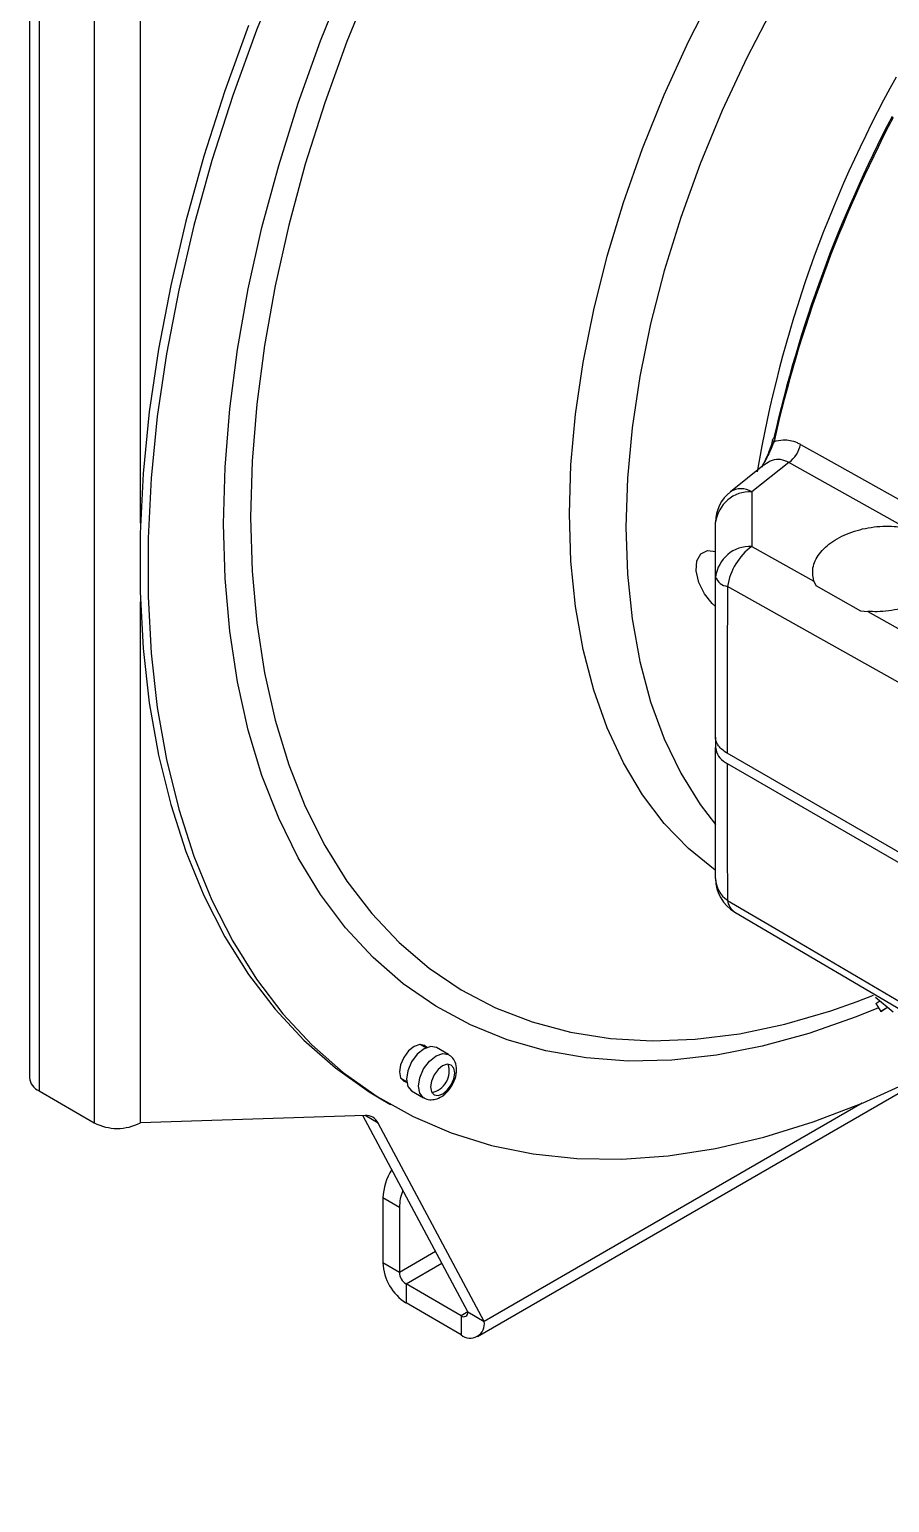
# Model space of a CAD drawing. Extents: x 16.7 to 113.1, y 4.5 to 84.5.
# Drawn here: x 72.412 to 75.171, y 9.89 to 14.613 of the extents above; entities that cross this region are included whole.
import ezdxf

# ---------------------------------------------------------------- set-up
doc = ezdxf.new("R2010")
doc.units = 0
doc.header["$MEASUREMENT"] = 0
doc.layers.add('OBJECT', color=7, linetype='CONTINUOUS')

msp = doc.modelspace()

# ---------------------------------------------------------------- linework, layer by layer
at = {"layer": 'OBJECT'}
for p, q in [((72.4119, 14.8453), (72.4119, 11.2525)), ((72.4426, 14.8025), (72.4426, 11.2097)), ((72.6195, 14.7004), (72.6195, 11.1076)), ((72.7678, 13.0302), (72.7678, 14.7004)), ((74.7702, 13.2182), (74.6604, 13.1312)), ((74.8481, 13.2251), (74.7293, 13.131)), ((74.7293, 12.956), (74.9284, 12.8442)), ((74.9284, 12.8442), (74.9341, 12.8303)), ((74.9341, 12.8303), (75.0779, 12.7491)), ((72.7678, 11.1076), (72.7678, 12.7779)), ((75.0779, 12.7491), (75.1012, 12.7473)), ((74.613, 12.3438), (74.613, 12.3111)), ((77.9616, 10.3808), (74.6496, 12.2927)), ((74.6496, 12.2601), (77.9616, 10.3481)), ((75.0667, 11.4966), (75.1195, 11.5171)), ((75.1263, 11.5108), (75.1827, 11.4634)), ((75.1273, 11.4907), (75.14, 11.4986)), ((75.1273, 11.4907), (75.1426, 11.4649)), ((75.1426, 11.4649), (75.1641, 11.4782)), ((75.1647, 11.4777), (75.1426, 11.4649)), ((73.6839, 11.3484), (73.6656, 11.3589)), ((73.7565, 11.3267), (73.7176, 11.3491)), ((73.7381, 11.3302), (73.7564, 11.3267)), ((73.6031, 11.2507), (73.6214, 11.2401)), ((73.8492, 10.4226), (75.2775, 11.2472)), ((72.4426, 11.2097), (72.6195, 11.1076)), ((73.6376, 11.2106), (73.6765, 11.1881)), ((73.5444, 11.1812), (73.5699, 11.1665)), ((75.0827, 11.1702), (73.8709, 10.4706)), ((73.4886, 11.1311), (72.7678, 11.1076)), ((73.8179, 10.5012), (73.4813, 11.1309)), ((73.5309, 11.1067), (73.4886, 11.1311)), ((73.8709, 10.4706), (73.5309, 11.1067)), ((73.5987, 10.836), (73.5457, 10.8666)), ((73.5457, 10.8666), (73.5457, 10.6584)), ((73.5987, 10.836), (73.5987, 10.6278)), ((73.7145, 10.6947), (73.5987, 10.6278)), ((73.5987, 10.6278), (73.5457, 10.6584)), ((73.6199, 10.591), (73.7345, 10.6572)), ((73.7967, 10.4889), (73.6199, 10.591)), ((73.6199, 10.591), (73.6199, 10.5299)), ((73.7967, 10.4278), (73.6199, 10.5299)), ((73.8179, 10.5012), (73.7967, 10.4889)), ((73.7967, 10.4889), (73.7967, 10.4278)), ((73.8179, 10.5012), (73.8709, 10.4706))]:
    msp.add_line(p, q, dxfattribs=at)
at = {"layer": 'OBJECT', "flags": 128}
for points in [[(74.8948, 16.7077), (74.8348, 16.6545), (74.6896, 16.5174), (74.5476, 16.3714), (74.4095, 16.2171), (74.2759, 16.0553), (74.1473, 15.8866), (74.0243, 15.7117), (73.9074, 15.5313), (73.797, 15.3462), (73.6937, 15.1571), (73.5979, 14.9649), (73.5099, 14.7704), (73.4301, 14.5744), (73.359, 14.3777), (73.2967, 14.1811), (73.2435, 13.9855), (73.1997, 13.7916), (73.1654, 13.6003), (73.1409, 13.4124), (73.1261, 13.2287), (73.1212, 13.05)], [(73.2251, 14.8199), (73.1405, 14.6113), (73.0645, 14.402), (72.9973, 14.1928), (72.9393, 13.9845), (72.8906, 13.7777), (72.8514, 13.5734), (72.8219, 13.3722), (72.8021, 13.175), (72.7923, 12.9824), (72.7923, 12.7951), (72.8021, 12.6139), (72.8219, 12.4394), (72.8514, 12.2723), (72.8906, 12.1132), (72.9393, 11.9627), (72.9973, 11.8214), (73.0645, 11.6897), (73.1405, 11.5682), (73.2251, 11.4573), (73.318, 11.3575), (73.4188, 11.269), (73.5272, 11.1923), (73.6428, 11.1276), (73.765, 11.0752), (73.8936, 11.0352), (74.0279, 11.0078), (74.1675, 10.9931), (74.3118, 10.9912), (74.4605, 11.002), (74.6127, 11.0256), (74.7681, 11.0618), (74.9261, 11.1105), (75.086, 11.1715), (75.2472, 11.2447)], [(75.1356, 11.4767), (75.0643, 11.4476), (74.9124, 11.394), (74.7627, 11.3529), (74.6157, 11.3245), (74.4723, 11.3087), (74.3328, 11.3058), (74.1979, 11.3156), (74.0682, 11.3382), (73.9441, 11.3735), (73.8263, 11.4214), (73.7151, 11.4815), (73.611, 11.5538), (73.5145, 11.6378), (73.4259, 11.7333), (73.3457, 11.8398), (73.2741, 11.957), (73.2114, 12.0843), (73.1579, 12.2212), (73.1139, 12.3671), (73.0795, 12.5215), (73.0548, 12.6837), (73.0399, 12.853), (73.0349, 13.0288), (73.0399, 13.2104), (73.0548, 13.3969), (73.0795, 13.5876), (73.1139, 13.7817), (73.1579, 13.9785), (73.2114, 14.1772), (73.2741, 14.3768), (73.3457, 14.5766), (73.4259, 14.7758)], [(74.1442, 13.0602), (74.1491, 13.2175), (74.1637, 13.3797), (74.188, 13.5457), (74.2219, 13.7149), (74.2651, 13.8862), (74.3175, 14.0587), (74.3787, 14.2315), (74.4484, 14.4038), (74.5264, 14.5745), (74.612, 14.7428)], [(74.8002, 14.6895), (74.7134, 14.5229), (74.6344, 14.3537), (74.5636, 14.1827), (74.5015, 14.011), (74.4482, 13.8395), (74.4043, 13.6691), (74.3699, 13.5008), (74.3451, 13.3356), (74.3302, 13.1743), (74.3253, 13.0179), (74.3302, 12.8673), (74.3451, 12.7232), (74.3699, 12.5865), (74.4043, 12.458), (74.4482, 12.3384), (74.5015, 12.2283), (74.5636, 12.1283), (74.613, 12.0639)], [(73.115, 14.626), (73.039, 14.4167), (72.9718, 14.2075), (72.9138, 13.9992), (72.8651, 13.7924), (72.8259, 13.5881), (72.7964, 13.3869), (72.7767, 13.1897), (72.7668, 12.9971), (72.7668, 12.8098), (72.7767, 12.6286), (72.7964, 12.4541), (72.8259, 12.287), (72.8651, 12.1279), (72.9138, 11.9774), (72.9718, 11.8361), (73.039, 11.7044), (73.115, 11.5829), (73.1997, 11.472), (73.2926, 11.3722), (73.3934, 11.2837), (73.5018, 11.207), (73.5444, 11.1812)], [(74.8004, 13.2922), (74.7986, 13.2934), (74.7973, 13.2946), (74.7964, 13.2958), (74.7959, 13.297), (74.7959, 13.2979)], [(74.8857, 13.283), (74.9737, 13.2338), (75.3256, 13.0367), (76.7335, 12.2484), (77.8022, 11.6502)], [(77.7648, 11.5933), (76.9069, 12.0732), (75.9906, 12.5858), (74.8481, 13.2251)], [(74.7293, 13.131), (74.7293, 12.976), (74.7293, 12.956)], [(73.1212, 13.05), (73.1261, 12.8769), (73.1409, 12.7103), (73.1654, 12.5507), (73.1997, 12.399), (73.2435, 12.2557), (73.2967, 12.1215), (73.359, 11.9968), (73.4301, 11.8822), (73.5099, 11.7783), (73.5979, 11.6853), (73.6937, 11.6038), (73.797, 11.5341), (73.9074, 11.4764), (74.0243, 11.431), (74.1473, 11.3981), (74.2759, 11.3779), (74.4095, 11.3703), (74.5476, 11.3755), (74.6896, 11.3934), (74.8348, 11.4239), (74.9828, 11.467), (75.0667, 11.4966)], [(74.613, 11.917), (74.612, 11.9177), (74.5264, 11.9871), (74.4484, 12.0679), (74.3787, 12.1596), (74.3175, 12.2618), (74.2651, 12.3738), (74.2219, 12.4952), (74.188, 12.6253), (74.1637, 12.7633), (74.1491, 12.9085), (74.1442, 13.0602)], [(74.613, 12.8582), (74.613, 13.0132), (74.613, 13.0332)], [(74.613, 12.7628), (74.602, 12.7728), (74.5773, 12.8041), (74.5595, 12.8406), (74.5512, 12.8773), (74.5533, 12.9093), (74.5658, 12.9322), (74.5868, 12.9429), (74.6135, 12.94)], [(74.613, 12.3438), (74.613, 12.5064), (74.613, 12.678), (74.613, 12.8582)], [(78.0124, 10.944), (77.8469, 11.0367), (77.1381, 11.434), (74.6513, 12.8278)], [(75.1012, 12.7473), (75.6443, 12.4425), (76.5593, 11.929), (77.3993, 11.4577)], [(74.613, 11.8908), (74.613, 12.0201), (74.613, 12.1604), (74.613, 12.3111)], [(74.6513, 11.821), (74.8284, 11.7168), (75.5372, 11.2997), (77.9046, 9.9069)], [(74.6746, 11.7831), (75.3151, 11.4064), (77.8944, 9.8901)], [(73.6862, 11.3493), (73.679, 11.3558), (73.6637, 11.3588), (73.6457, 11.3526), (73.6277, 11.338), (73.6125, 11.3175), (73.6023, 11.294), (73.5987, 11.2711), (73.6023, 11.2524), (73.6125, 11.2407), (73.6217, 11.2377)], [(73.6992, 11.3527), (73.6776, 11.3451), (73.6559, 11.3276), (73.6376, 11.3029), (73.6253, 11.2746), (73.6211, 11.2471), (73.6254, 11.2246), (73.6376, 11.2106)], [(73.7176, 11.3491), (73.7176, 11.3491), (73.6992, 11.3527)], [(73.6765, 11.1881), (73.6643, 11.2022), (73.66, 11.2247), (73.6642, 11.2522), (73.6765, 11.2804), (73.6948, 11.3052), (73.7165, 11.3227), (73.7381, 11.3302)], [(73.7226, 11.1952), (73.7375, 11.2004), (73.7524, 11.2125), (73.765, 11.2295), (73.7734, 11.2489), (73.7763, 11.2678), (73.7734, 11.2833), (73.7649, 11.293), (73.7523, 11.2954), (73.7374, 11.2902), (73.7225, 11.2782), (73.7099, 11.2612), (73.7015, 11.2417), (73.6985, 11.2228), (73.7015, 11.2074), (73.71, 11.1977), (73.7226, 11.1952)]]:
    msp.add_lwpolyline(points, dxfattribs=at)
at = {"layer": 'OBJECT'}
for centre, radius, start, end in [((78.651, 12.5302), 3.9608, 150.8307, 170.3299), ((78.9414, 12.3641), 4.2468, 152.3536, 167.2604), ((78.9637, 12.351), 4.2684, 152.3536, 167.2604), ((74.7997, 13.2967), 0.00398, 98.4011, 162.5219), ((74.7897, 13.3042), 0.0983, 306.4451, 347.5541), ((74.738, 13.0332), 0.125, 128.384, 180), ((74.724, 13.0193), 0.1118, 87.2738, 172.8585), ((74.6947, 13.0752), 0.0657, 58.2081, 121.4986), ((74.724, 12.8442), 0.1118, 87.2731, 172.8592), ((74.8462, 12.797), 0.1973, 126.3262, 171.0203), ((74.6562, 12.8733), 0.0458, 199.3145, 263.8143), ((74.738, 11.8908), 0.125, 180, 239.5417), ((74.7011, 11.8938), 0.0882, 181.9317, 235.5691), ((74.7033, 11.8269), 0.0523, 186.3737, 236.7719), ((73.6892, 11.2731), 0.0693, 281.1636, 18.8419), ((72.4644, 11.2578), 0.0528, 185.6948, 245.6248), ((72.6936, 11.2508), 0.1612, 242.6097, 297.3903), ((73.4912, 11.0867), 0.0445, 26.7371, 93.2522), ((73.7318, 10.8588), 0.1863, 147.9449, 177.6064), ((73.762, 10.8326), 0.1634, 158.9991, 178.8133), ((73.7067, 10.6657), 0.1612, 182.6052, 237.3946), ((73.6447, 10.6299), 0.0461, 182.6029, 237.3964), ((73.805, 10.4991), 0.0131, 230.7959, 9.2148), ((73.8257, 10.4633), 0.0458, 230.7966, 9.2141)]:
    msp.add_arc(centre, radius, start, end, dxfattribs=at)
for start_param, end_param in [(2.152366, 2.340269), (2.352788, 2.540692)]:
    msp.add_ellipse((74.738, 14.8338), major_axis=(0.0619, 3.6533), ratio=0.017273, start_param=start_param, end_param=end_param, dxfattribs=at)
for points, knots in [([(74.7958, 13.2979), (74.7957, 13.2971), (74.7937, 13.2859), (74.785, 13.2611), (74.7726, 13.2324), (74.7631, 13.2155), (74.7603, 13.2103)], [0, 0, 0, 0, 0.025862, 0.400481, 0.817155, 1, 1, 1, 1]), ([(74.8004, 13.2922), (74.7944, 13.2772), (74.7836, 13.2505), (74.7683, 13.2233), (74.7616, 13.2113)], [0, 0, 0, 0, 0.5601, 1, 1, 1, 1]), ([(74.8004, 13.2922), (74.8102, 13.2947), (74.8339, 13.3009), (74.8638, 13.2944), (74.882, 13.285), (74.8857, 13.283)], [0, 0, 0, 0, 0.355604, 0.866053, 1, 1, 1, 1]), ([(74.8481, 13.2251), (74.8394, 13.2291), (74.822, 13.2369), (74.7941, 13.2337), (74.7782, 13.2231), (74.7703, 13.2179)], [0, 0, 0, 0, 0.337329, 0.674381, 1, 1, 1, 1]), ([(74.9284, 12.8442), (74.926, 12.8565), (74.9207, 12.8839), (74.9388, 12.9276), (74.9796, 12.969), (75.0396, 13.0009), (75.1112, 13.0194), (75.1701, 13.0222), (75.2016, 13.0186), (75.2094, 13.0177)], [0, 0, 0, 0, 0.132307, 0.294526, 0.457212, 0.620426, 0.783854, 0.947086, 1, 1, 1, 1]), ([(75.3536, 12.9364), (75.3577, 12.9259), (75.3675, 12.9007), (75.3591, 12.8579), (75.3271, 12.814), (75.2739, 12.7777), (75.2061, 12.7536), (75.1456, 12.7455), (75.1111, 12.7469), (75.1012, 12.7473)], [0, 0, 0, 0, 0.117568, 0.279861, 0.442586, 0.605907, 0.769589, 0.933238, 1, 1, 1, 1]), ([(74.6496, 12.2927), (74.6394, 12.3002), (74.6203, 12.314), (74.6133, 12.333), (74.613, 12.3424), (74.613, 12.3438)], [0, 0, 0, 0, 0.499401, 0.929163, 1, 1, 1, 1]), ([(74.613, 12.3111), (74.6148, 12.3017), (74.6183, 12.2841), (74.6367, 12.2678), (74.648, 12.261), (74.6496, 12.2601)], [0, 0, 0, 0, 0.499397, 0.929176, 1, 1, 1, 1]), ([(73.6769, 11.1889), (73.6785, 11.1877), (73.6853, 11.1826), (73.7008, 11.1808), (73.7205, 11.1842), (73.7408, 11.1953), (73.7604, 11.2149), (73.7759, 11.2419), (73.7831, 11.2706), (73.781, 11.2958), (73.7717, 11.3156), (73.7611, 11.3231), (73.7562, 11.3265)], [0, 0, 0, 0, 0.028496, 0.120032, 0.209999, 0.313756, 0.437045, 0.5664, 0.698184, 0.81811, 0.916625, 1, 1, 1, 1])]:
    msp.add_open_spline(points, degree=3, knots=knots, dxfattribs=at)

doc.saveas('drawing.dxf')
